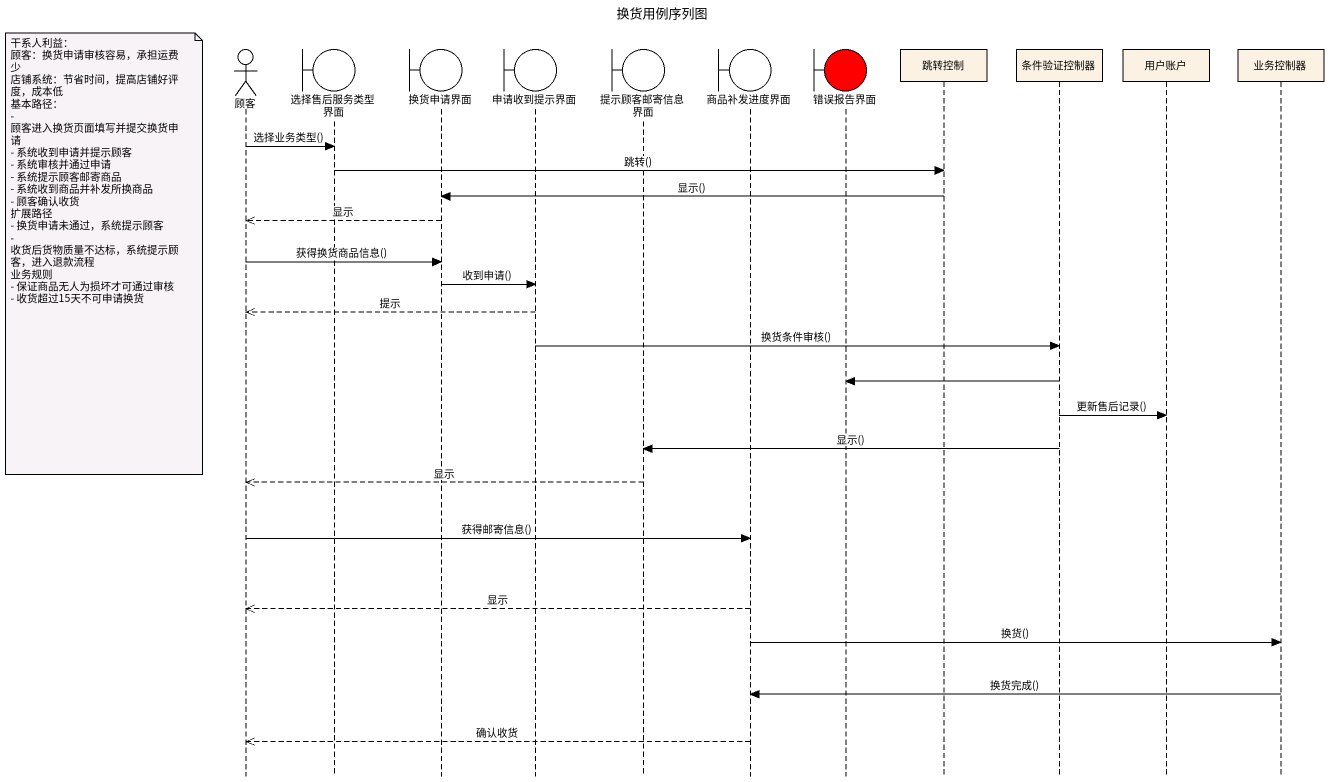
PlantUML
@startuml
title 换货用例序列图
hide footbox
actor 顾客
boundary 选择售后服务类型界面
boundary 换货申请界面
boundary 申请收到提示界面
boundary 提示顾客邮寄信息界面
boundary 商品补发进度界面
boundary 错误报告界面 #FF0000
participant 跳转控制
participant 条件验证控制器
participant 用户账户
participant 业务控制器

顾客 -> 选择售后服务类型界面 : 选择业务类型()
选择售后服务类型界面 -> 跳转控制 : 跳转()
跳转控制 -> 换货申请界面 : 显示()
换货申请界面 -->> 顾客 : 显示
note left of 顾客
  干系人利益：
  顾客：换货申请审核容易，承担运费少
  店铺系统：节省时间，提高店铺好评度，成本低
  基本路径：
  - 顾客进入换货页面填写并提交换货申请
  - 系统收到申请并提示顾客
  - 系统审核并通过申请
  - 系统提示顾客邮寄商品
  - 系统收到商品并补发所换商品
  - 顾客确认收货
  扩展路径
  - 换货申请未通过，系统提示顾客
  - 收货后货物质量不达标，系统提示顾客，进入退款流程
  业务规则
  - 保证商品无人为损坏才可通过审核
  - 收货超过15天不可申请换货
end note
顾客 -> 换货申请界面 : 获得换货商品信息()
换货申请界面 -> 申请收到提示界面 : 收到申请()
申请收到提示界面 -->> 顾客 : 提示
申请收到提示界面 -> 条件验证控制器 : 换货条件审核()
条件验证控制器 -> 错误报告界面
条件验证控制器 -> 用户账户 : 更新售后记录()
条件验证控制器 -> 提示顾客邮寄信息界面 : 显示()
提示顾客邮寄信息界面 -->> 顾客 : 显示
顾客 -> 商品补发进度界面 : 获得邮寄信息()
商品补发进度界面 -->> 顾客 : 显示
商品补发进度界面 -> 业务控制器 : 换货()
业务控制器 -> 商品补发进度界面 : 换货完成()
商品补发进度界面 -->> 顾客 : 确认收货
@enduml
